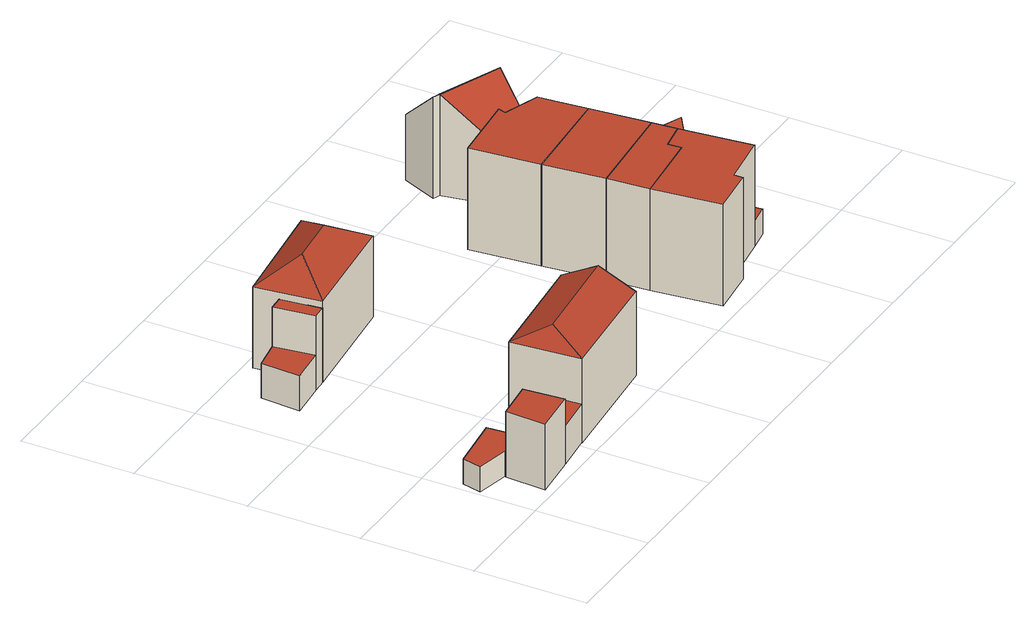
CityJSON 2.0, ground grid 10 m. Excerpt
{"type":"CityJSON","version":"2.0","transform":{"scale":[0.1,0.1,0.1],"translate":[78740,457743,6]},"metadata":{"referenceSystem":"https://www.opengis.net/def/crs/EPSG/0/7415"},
"CityObjects":{
"building1":{"type":"Building","children":["building1-1","building1-2","building1-3","building1-4"]},
"building1-1":{"type":"BuildingPart","attributes":{"roofType":"1000","RelativeEavesHeight":2.32,"RelativeRidgeHeight":2.32,"AbsoluteEavesHeight":8.74,"AbsoluteRidgeHeight":8.74},"parents":["building1"],"geometry":[{"type":"Solid","lod":"2","boundaries":[[[[0,1,2,3]],[[1,4,5,2]],[[4,6,7,5]],[[6,8,9,7]],[[8,10,11,9]],[[10,0,3,11]],[[10,8,6,4,1,0]],[[3,2,5,7,9,11]]]],"semantics":{"surfaces":[{"type":"WallSurface"},{"type":"RoofSurface","Direction":0,"Slope":90},{"type":"GroundSurface"}],"values":[[0,0,0,0,0,0,1,2]]}}]},
"building1-2":{"type":"BuildingPart","attributes":{"roofType":"1130","RelativeEavesHeight":7.73,"RelativeRidgeHeight":9.35,"AbsoluteEavesHeight":13.99,"AbsoluteRidgeHeight":15.62},"parents":["building1"],"geometry":[{"type":"Solid","lod":"2","boundaries":[[[[12,13,14,15]],[[13,16,17,14]],[[16,18,19,17]],[[18,12,15,19]],[[16,13,20]],[[12,18,21]],[[13,12,21,20]],[[18,16,20,21]],[[15,14,17,19]]]],"semantics":{"surfaces":[{"type":"WallSurface"},{"type":"RoofSurface","Direction":265.01,"Slope":41.23},{"type":"RoofSurface","Direction":174.28,"Slope":62.61},{"type":"RoofSurface","Direction":354.14,"Slope":62.61},{"type":"GroundSurface"}],"values":[[0,0,0,0,1,0,2,3,4]]}}]},
"building1-3":{"type":"BuildingPart","attributes":{"roofType":"1000","RelativeEavesHeight":5.95,"RelativeRidgeHeight":5.95,"AbsoluteEavesHeight":12.39,"AbsoluteRidgeHeight":12.39},"parents":["building1"],"geometry":[{"type":"Solid","lod":"2","boundaries":[[[[22,23,24,25]],[[23,26,3,24]],[[26,27,28,3]],[[27,22,25,28]],[[27,26,23,22]],[[25,24,3,28]]]],"semantics":{"surfaces":[{"type":"WallSurface"},{"type":"RoofSurface","Direction":0,"Slope":90},{"type":"GroundSurface"}],"values":[[0,0,0,0,1,2]]}}]},
"building1-4":{"type":"BuildingPart","attributes":{"roofType":"1000","RelativeEavesHeight":3.46,"RelativeRidgeHeight":3.46,"AbsoluteEavesHeight":9.88,"AbsoluteRidgeHeight":9.88},"parents":["building1"],"geometry":[{"type":"Solid","lod":"2","boundaries":[[[[29,30,25,31]],[[30,32,28,25]],[[32,33,34,28]],[[33,35,36,34]],[[35,37,38,36]],[[37,29,31,38]],[[37,35,33,32,30,29]],[[31,25,28,34,36,38]]]],"semantics":{"surfaces":[{"type":"WallSurface"},{"type":"RoofSurface","Direction":0,"Slope":90},{"type":"GroundSurface"}],"values":[[0,0,0,0,0,0,1,2]]}}]},
"building2":{"type":"Building","children":["building2-1","building2-2","building2-3"]},
"building2-1":{"type":"BuildingPart","attributes":{"roofType":"1000","RelativeEavesHeight":6.85,"RelativeRidgeHeight":6.85,"AbsoluteEavesHeight":13.24,"AbsoluteRidgeHeight":13.24},"parents":["building2"],"geometry":[{"type":"Solid","lod":"2","boundaries":[[[[39,40,41,42]],[[40,43,44,41]],[[43,45,46,44]],[[45,39,42,46]],[[45,43,40,39]],[[42,41,44,46]]]],"semantics":{"surfaces":[{"type":"WallSurface"},{"type":"RoofSurface","Direction":0,"Slope":90},{"type":"GroundSurface"}],"values":[[0,0,0,0,1,2]]}}]},
"building2-2":{"type":"BuildingPart","attributes":{"roofType":"1040","RelativeEavesHeight":7.46,"RelativeRidgeHeight":9.42,"AbsoluteEavesHeight":13.84,"AbsoluteRidgeHeight":15.8},"parents":["building2"],"geometry":[{"type":"Solid","lod":"2","boundaries":[[[[47,48,49,50]],[[48,51,52,49]],[[51,53,41,52]],[[53,47,50,41]],[[51,48,54]],[[47,53,55]],[[48,47,55,54]],[[53,51,54,55]],[[50,49,52,41]]]],"semantics":{"surfaces":[{"type":"WallSurface"},{"type":"RoofSurface","Direction":84.08,"Slope":56.49},{"type":"RoofSurface","Direction":263.94,"Slope":56.49},{"type":"RoofSurface","Direction":353.24,"Slope":56.49},{"type":"RoofSurface","Direction":174.06,"Slope":56.49},{"type":"GroundSurface"}],"values":[[0,0,0,0,1,2,3,4,5]]}}]},
"building2-3":{"type":"BuildingPart","attributes":{"roofType":"1000","RelativeEavesHeight":3.25,"RelativeRidgeHeight":3.25,"AbsoluteEavesHeight":9.64,"AbsoluteRidgeHeight":9.64},"parents":["building2"],"geometry":[{"type":"Solid","lod":"2","boundaries":[[[[56,57,58,44]],[[57,59,60,58]],[[59,61,46,60]],[[61,56,44,46]],[[61,59,57,56]],[[44,58,60,46]]]],"semantics":{"surfaces":[{"type":"WallSurface"},{"type":"RoofSurface","Direction":0,"Slope":90},{"type":"GroundSurface"}],"values":[[0,0,0,0,1,2]]}}]},
"building3":{"type":"Building","children":["building3-1","building3-2","building3-3"]},
"building3-1":{"type":"BuildingPart","attributes":{"roofType":"1000","RelativeEavesHeight":9.32,"RelativeRidgeHeight":9.32,"AbsoluteEavesHeight":15.61,"AbsoluteRidgeHeight":15.61},"parents":["building3"],"geometry":[{"type":"Solid","lod":"2","boundaries":[[[[62,63,64,65]],[[63,66,67,64]],[[66,68,69,67]],[[68,70,71,69]],[[70,72,73,71]],[[72,74,75,73]],[[74,76,77,75]],[[76,62,65,77]],[[76,74,72,70,68,66,63,62]],[[65,64,67,69,71,73,75,77]]]],"semantics":{"surfaces":[{"type":"WallSurface"},{"type":"RoofSurface","Direction":0,"Slope":90},{"type":"GroundSurface"}],"values":[[0,0,0,0,0,0,0,0,1,2]]}}]},
"building3-2":{"type":"BuildingPart","attributes":{"roofType":"1000","RelativeEavesHeight":2.48,"RelativeRidgeHeight":2.48,"AbsoluteEavesHeight":8.85,"AbsoluteRidgeHeight":8.85},"parents":["building3"],"geometry":[{"type":"Solid","lod":"2","boundaries":[[[[78,79,80,81]],[[79,82,83,80]],[[82,84,85,83]],[[84,78,81,85]],[[84,82,79,78]],[[81,80,83,85]]]],"semantics":{"surfaces":[{"type":"WallSurface"},{"type":"RoofSurface","Direction":0,"Slope":90},{"type":"GroundSurface"}],"values":[[0,0,0,0,1,2]]}}]},
"building3-3":{"type":"BuildingPart","attributes":{"roofType":"1000","RelativeEavesHeight":2.3,"RelativeRidgeHeight":2.3,"AbsoluteEavesHeight":8.65,"AbsoluteRidgeHeight":8.65},"parents":["building3"],"geometry":[{"type":"Solid","lod":"2","boundaries":[[[[86,87,88,64]],[[87,89,90,88]],[[89,91,92,90]],[[91,86,64,92]],[[91,89,87,86]],[[64,88,90,92]]]],"semantics":{"surfaces":[{"type":"WallSurface"},{"type":"RoofSurface","Direction":0,"Slope":90},{"type":"GroundSurface"}],"values":[[0,0,0,0,1,2]]}}]},
"building4":{"type":"Building","children":["building4-1","building4-2"]},
"building4-1":{"type":"BuildingPart","attributes":{"roofType":"1000","RelativeEavesHeight":9.32,"RelativeRidgeHeight":9.32,"AbsoluteEavesHeight":15.61,"AbsoluteRidgeHeight":15.61},"parents":["building4"],"geometry":[{"type":"Solid","lod":"2","boundaries":[[[[93,62,65,94]],[[62,76,77,65]],[[76,74,75,77]],[[74,72,73,75]],[[72,95,96,73]],[[95,97,98,96]],[[97,93,94,98]],[[97,95,72,74,76,62,93]],[[94,65,77,75,73,96,98]]]],"semantics":{"surfaces":[{"type":"WallSurface"},{"type":"RoofSurface","Direction":152.05,"Slope":90},{"type":"GroundSurface"}],"values":[[0,0,0,0,0,0,0,1,2]]}}]},
"building4-2":{"type":"BuildingPart","attributes":{"roofType":"1000","RelativeEavesHeight":6.14,"RelativeRidgeHeight":6.14,"AbsoluteEavesHeight":12.51,"AbsoluteRidgeHeight":12.51},"parents":["building4"],"geometry":[{"type":"Solid","lod":"2","boundaries":[[[[99,100,101,102]],[[100,103,104,101]],[[103,99,102,104]],[[103,100,99]],[[102,101,104]]]],"semantics":{"surfaces":[{"type":"WallSurface"},{"type":"RoofSurface","Direction":0,"Slope":90},{"type":"GroundSurface"}],"values":[[0,0,0,1,2]]}}]},
"building5":{"type":"Building","attributes":{"roofType":"1000","RelativeEavesHeight":9.32,"RelativeRidgeHeight":9.32,"AbsoluteEavesHeight":15.61,"AbsoluteRidgeHeight":15.61},"geometry":[{"type":"Solid","lod":"2","boundaries":[[[[105,106,107,108]],[[106,109,110,107]],[[109,111,112,110]],[[111,113,114,112]],[[113,115,116,114]],[[115,117,118,116]],[[117,105,108,118]],[[117,115,113,111,109,106,105]],[[108,107,110,112,114,116,118]]]],"semantics":{"surfaces":[{"type":"WallSurface"},{"type":"RoofSurface","Direction":0,"Slope":90},{"type":"GroundSurface"}],"values":[[0,0,0,0,0,0,0,1,2]]}}]},
"building6":{"type":"Building","children":["building6-1","building6-2","building6-3","building6-4"]},
"building6-1":{"type":"BuildingPart","attributes":{"roofType":"1000","RelativeEavesHeight":9.32,"RelativeRidgeHeight":9.32,"AbsoluteEavesHeight":15.61,"AbsoluteRidgeHeight":15.61},"parents":["building6"],"geometry":[{"type":"Solid","lod":"2","boundaries":[[[[97,95,96,98]],[[95,106,107,96]],[[106,105,108,107]],[[105,97,98,108]],[[105,106,95,97]],[[98,96,107,108]]]],"semantics":{"surfaces":[{"type":"WallSurface"},{"type":"RoofSurface","Direction":0,"Slope":90},{"type":"GroundSurface"}],"values":[[0,0,0,0,1,2]]}}]},
"building6-2":{"type":"BuildingPart","attributes":{"roofType":"1030","RelativeEavesHeight":2.87,"RelativeRidgeHeight":5.37,"AbsoluteEavesHeight":9.19,"AbsoluteRidgeHeight":11.7},"parents":["building6"],"geometry":[{"type":"Solid","lod":"2","boundaries":[[[[119,120,121,122]],[[120,123,124,121]],[[123,125,126,124]],[[125,119,122,126]],[[123,120,127]],[[119,125,128]],[[120,119,128,127]],[[125,123,127,128]],[[122,121,124,126]]]],"semantics":{"surfaces":[{"type":"WallSurface"},{"type":"RoofSurface","Direction":21.93,"Slope":42.43},{"type":"RoofSurface","Direction":203.48,"Slope":42.6},{"type":"GroundSurface"}],"values":[[0,0,0,0,0,0,1,2,3]]}}]},
"building6-3":{"type":"BuildingPart","attributes":{"roofType":"1010","RelativeEavesHeight":2.71,"RelativeRidgeHeight":3.17,"AbsoluteEavesHeight":9.04,"AbsoluteRidgeHeight":9.49},"parents":["building6"],"geometry":[{"type":"Solid","lod":"2","boundaries":[[[[129,130,131,132]],[[130,133,134,131]],[[133,135,136,134]],[[135,129,132,136]],[[135,133,130,129]],[[132,131,134,136]]]],"semantics":{"surfaces":[{"type":"WallSurface"},{"type":"RoofSurface","Direction":46.64,"Slope":71.15},{"type":"GroundSurface"}],"values":[[0,0,0,0,1,2]]}}]},
"building6-4":{"type":"BuildingPart","attributes":{"roofType":"1000","RelativeEavesHeight":3.43,"RelativeRidgeHeight":3.43,"AbsoluteEavesHeight":9.79,"AbsoluteRidgeHeight":9.79},"parents":["building6"],"geometry":[{"type":"Solid","lod":"2","boundaries":[[[[137,138,102,139]],[[138,140,104,102]],[[140,141,142,104]],[[141,143,144,142]],[[143,145,146,144]],[[145,137,139,146]],[[145,143,141,140,138,137]],[[139,102,104,142,144,146]]]],"semantics":{"surfaces":[{"type":"WallSurface"},{"type":"RoofSurface","Direction":270,"Slope":90},{"type":"GroundSurface"}],"values":[[0,0,0,0,0,0,1,2]]}}]},
"building7":{"type":"Building","children":["building7-1","building7-2","building7-3"]},
"building7-1":{"type":"BuildingPart","attributes":{"roofType":"1010","RelativeEavesHeight":7.69,"RelativeRidgeHeight":9.3,"AbsoluteEavesHeight":13.94,"AbsoluteRidgeHeight":15.55},"parents":["building7"],"geometry":[{"type":"Solid","lod":"2","boundaries":[[[[147,148,149,150]],[[148,151,152,149]],[[151,153,154,152]],[[153,147,150,154]],[[153,151,148,147]],[[150,149,152,154]]]],"semantics":{"surfaces":[{"type":"WallSurface"},{"type":"RoofSurface","Direction":21.63,"Slope":47.07},{"type":"GroundSurface"}],"values":[[0,0,0,0,1,2]]}}]},
"building7-2":{"type":"BuildingPart","attributes":{"roofType":"1000","RelativeEavesHeight":6,"RelativeRidgeHeight":6,"AbsoluteEavesHeight":12.33,"AbsoluteRidgeHeight":12.33},"parents":["building7"],"geometry":[{"type":"Solid","lod":"2","boundaries":[[[[155,156,157,158]],[[156,159,160,157]],[[159,161,162,160]],[[161,163,116,162]],[[163,164,114,116]],[[164,165,166,114]],[[165,155,158,166]],[[165,164,163,161,159,156,155]],[[158,157,160,162,116,114,166]]]],"semantics":{"surfaces":[{"type":"WallSurface"},{"type":"RoofSurface","Direction":0,"Slope":90},{"type":"GroundSurface"}],"values":[[0,0,0,0,0,0,0,1,2]]}}]},
"building7-3":{"type":"BuildingPart","attributes":{"roofType":"1010","RelativeEavesHeight":7.65,"RelativeRidgeHeight":9.26,"AbsoluteEavesHeight":13.94,"AbsoluteRidgeHeight":15.55},"parents":["building7"],"geometry":[{"type":"Solid","lod":"2","boundaries":[[[[148,155,158,149]],[[155,165,166,158]],[[165,167,168,166]],[[167,148,149,168]],[[167,165,155,148]],[[149,158,166,168]]]],"semantics":{"surfaces":[{"type":"WallSurface"},{"type":"RoofSurface","Direction":201.5,"Slope":46.43},{"type":"GroundSurface"}],"values":[[0,0,0,0,1,2]]}}]}
},
"vertices":[
[32,43,27],[32,44,27],[32,44,4],[32,43,4],[3,50,27],[3,50,4],[7,67,27],[7,67,4],[56,73,27],[56,73,4],[58,46,27],[58,46,4],
[212,25,80],[105,15,80],[105,15,3],[212,25,3],[100,77,80],[100,77,3],[206,88,80],[206,88,3],[116,47,96],[209,57,96],
[70,11,64],[30,7,64],[30,7,4],[70,11,4],[32,43,64],[67,47,64],[67,47,4],
[105,15,39],[70,11,39],[105,15,4],[67,47,39],[77,48,39],[77,48,4],[78,40,39],[78,40,4],[103,42,39],[103,42,4],
[82,270,72],[86,234,72],[86,234,4],[82,270,4],[74,233,72],[74,233,4],[69,269,72],[69,269,4],
[79,292,78],[183,305,78],[183,305,4],[79,292,4],[189,245,78],[189,245,4],[86,234,78],[157,271,98],[112,266,98],
[74,233,36],[41,230,36],[41,230,4],[43,265,36],[43,265,4],[69,269,36],
[415,98,96],[422,34,96],[422,34,3],[415,98,3],[376,27,96],[376,27,3],[376,19,96],[376,19,3],[334,14,96],[334,14,3],[327,75,96],[327,75,3],[392,82,96],[392,82,3],[391,94,96],[391,94,3],
[415,98,28],[432,100,28],[432,100,4],[415,98,4],[434,83,28],[434,83,4],[417,81,28],[417,81,4],
[422,34,26],[421,46,26],[421,46,3],[440,48,26],[440,48,3],[441,37,26],[441,37,3],
[414,107,96],[414,107,3],[324,112,96],[324,112,3],[413,120,96],[413,120,3],
[427,121,65],[414,107,65],[414,107,4],[427,121,4],[413,120,65],[413,120,4],
[408,173,96],[318,166,96],[318,166,3],[408,173,3],[312,228,96],[312,228,3],[374,234,96],[374,234,3],[372,227,96],[372,227,3],[404,216,96],[404,216,3],[405,203,96],[405,203,3],
[435,178,32],[503,151,32],[503,151,3],[435,178,3],[466,115,32],[466,115,3],[419,137,32],[419,137,3],[485,133,57],[427,157,57],
[493,141,26],[506,126,26],[506,126,3],[493,141,3],[487,108,35],[487,108,3],[473,122,35],[473,122,3],
[434,129,38],[427,121,38],[434,129,4],[413,120,38],[410,155,38],[410,155,4],[428,161,38],[428,161,4],[419,137,38],[419,137,4],
[441,294,63],[428,262,96],[428,262,3],[441,294,3],[365,287,96],[365,287,3],[379,319,63],[379,319,3],
[415,231,63],[411,221,63],[411,221,3],[415,231,3],[420,217,63],[420,217,3],[419,209,63],[419,209,3],[404,216,63],[372,227,63],[379,245,63],[379,245,3],
[371,285,96],[371,285,3]
]}
